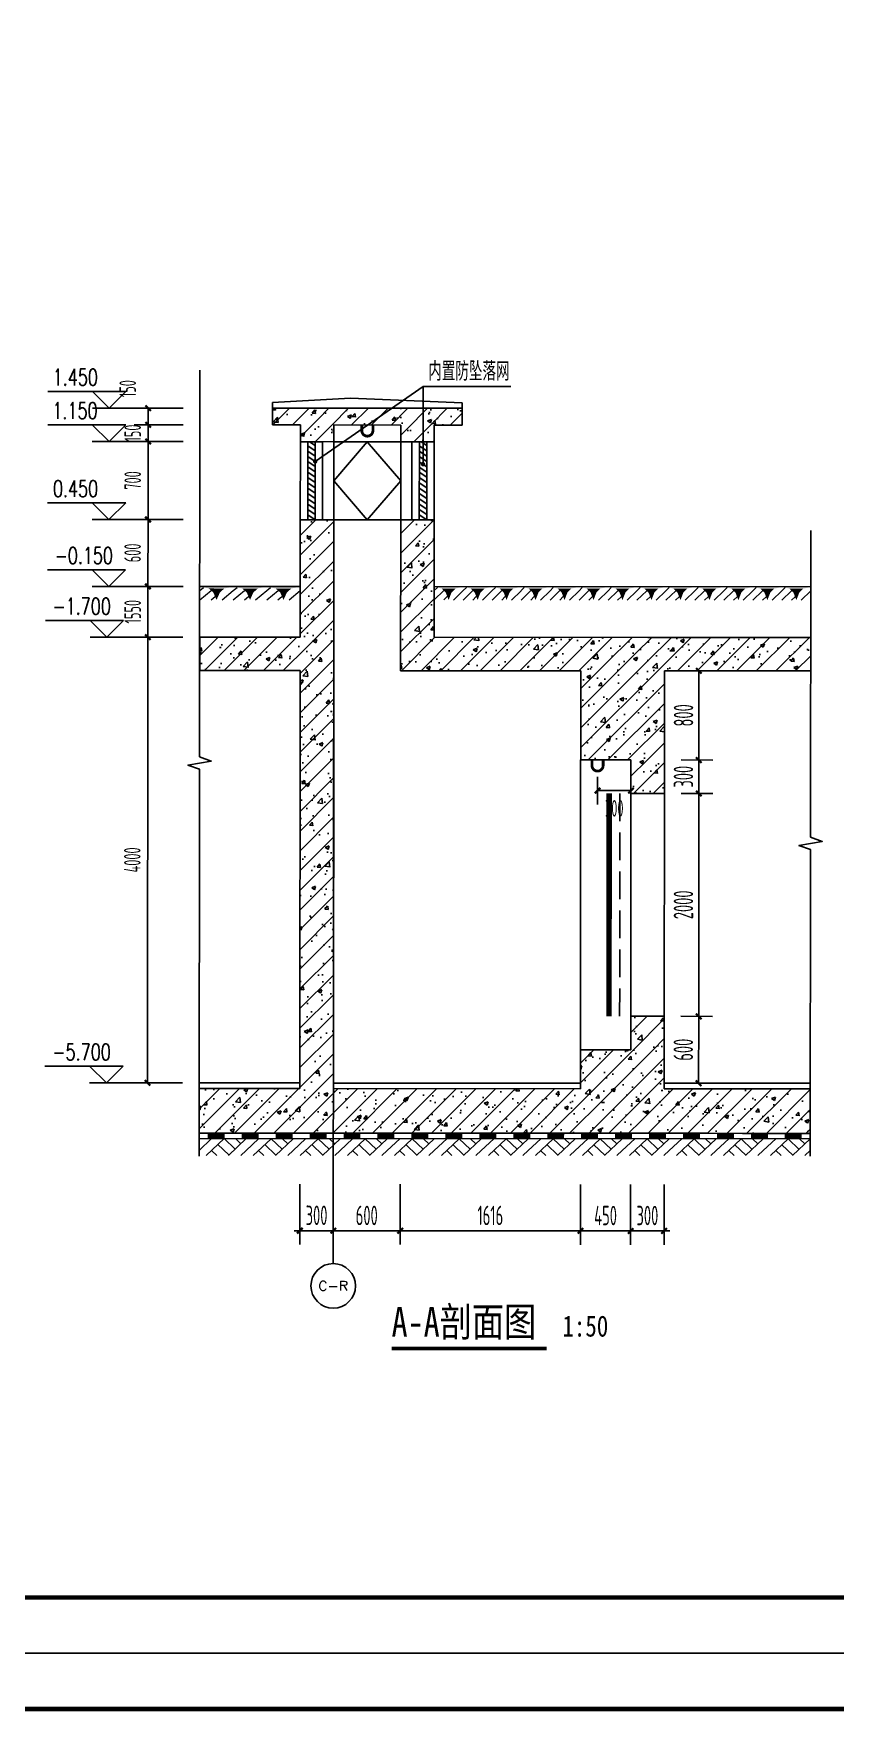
# Model space of a CAD drawing. Extents: x -473190 to 2138458, y -81875 to 2633646.
# Drawn here: x 1326330 to 1333518, y -23014 to -7941 of the extents above; entities that cross this region are included whole.
import ezdxf
from ezdxf.enums import TextEntityAlignment as Align

# ---------------------------------------------------------------- set-up
doc = ezdxf.new("R2010")
doc.units = 0
doc.header["$LTSCALE"] = 1000
doc.linetypes.add('__DASH', pattern=[0.35, 0.25, -0.1])
doc.linetypes.add('DOTE', pattern=[2.42, 2, -0.2, 0.02, -0.2])
for name, color, linetype in [('$0$填充', 8, 'Continuous'), ('A_PLAN_DETAIL_zx', 41, 'Continuous'), ('AXIS', 3, 'Continuous'), ('AXIS_TEXT', 7, 'Continuous'), ('DIM_LEAD', 3, 'Continuous'), ('DIM_SYMB', 3, 'Continuous'), ('DOTE', 1, 'DOTE'), ('ECA_TK', 7, 'Continuous'), ('PUB_DIM', 3, 'Continuous'), ('PUB_HATCH', 8, 'Continuous'), ('PUB_TEXT', 7, 'Continuous'), ('RF-M', 4, 'Continuous'), ('RF-QT', 30, 'Continuous'), ('SURFACE', 6, 'Continuous'), ('tk', 7, 'Continuous'), ('TWT_DIM', 3, 'Continuous'), ('WALL', 9, 'Continuous'), ('WINDOW', 4, 'Continuous'), ('可见线', 7, 'Continuous')]:
    doc.layers.add(name, color=color, linetype=linetype)
doc.layers.add('HATCH', color=251, linetype='Continuous', lineweight=0)
doc.styles.add('_TCH_AXIS', font='COMPLEX', dxfattribs={"bigfont": 'GBCBIG'})
doc.styles.add('_TCH_DIM', font='SIMPLEX', dxfattribs={"bigfont": 'GBCBIG'})
doc.styles.add('_TCH_DIM_T3', font='tssdeng.shx', dxfattribs={"width": 0.564706, "bigfont": '@@@tssdchn.shx'})
doc.styles.add('COMPLEX', font='COMPLEX.shx', dxfattribs={"width": 0.65})
doc.styles.add('TYDG_01', font='', dxfattribs={"width": 0.8})
doc.styles.get('TYDG_01').set_extended_font_data('SimSun')
doc.dimstyles.new('_TCH_ARCH&&50', dxfattribs={"dimtxt": 175, "dimasz": 50, "dimexe": 125, "dimexo": 150, "dimgap": 50, "dimtad": 1, "dimdec": 0, "dimzin": 0, "dimdsep": 46, "dimtxsty": '_TCH_DIM_T3', "dimblk": 'ARCHTICK', "dimcen": 0.09, "dimclrt": 7, "dimazin": 2, "dimtfac": 1, "dimtdec": 0, "dimtix": 1, "dimtmove": 2, "dimatfit": 3, "dimfxl": 0, "dimtolj": 1, "dimtzin": 0, "dimarcsym": 0})
doc.dimstyles.new('_TWT_ARCH&&50', dxfattribs={"dimtxt": 148.75, "dimasz": 50, "dimexe": 125, "dimexo": 150, "dimgap": 63.125, "dimtad": 1, "dimdec": 0, "dimzin": 0, "dimdsep": 46, "dimtxsty": '_TCH_DIM_T3', "dimblk": 'ARCHTICK', "dimcen": 0.09, "dimclrt": 7, "dimazin": 2, "dimtfac": 1, "dimtdec": 0, "dimtix": 1, "dimtmove": 2, "dimatfit": 3, "dimfxl": 0, "dimtolj": 1, "dimtzin": 0, "dimarcsym": 0})
pattern_1 = [(45, (-477544.96, -71625.69), (-88.388348, 88.388348), []), (50, (-477544.96, -71625.7), (358.63009, -31.376067), [37.5, -412.5]), (355, (-477544.96, -71625.7), (-69.37567, 376.09607), [30, -330]), (100.4514, (-477515.08, -71628.3), (289.25469, 344.71977), [31.870095, -350.571056]), (46.1842, (-477544.96, -71525.7), (533.62052, -82.75951), [56.25, -618.75]), (96.6356, (-477500.5, -71532.6), (467.33135, 487.05894), [47.80514, -525.8565]), (351.1842, (-477544.96, -71525.7), (467.33097, 487.0593), [45, -495]), (21, (-477494.96, -71550.7), (298.453526, -201.309445), [37.5, -412.5]), (326, (-477494.96, -71550.7), (121.657666, 362.57502), [30, -330]), (71.4514, (-477470.1, -71567.47), (420.111314, 161.26525), [31.870095, -350.571056]), (37.5, (-477544.96, -71625.69), (6.079928, 166.446927), [0, -326, 0, -335, 0, -331.25]), (7.5, (-477544.96, -71625.69), (131.534769, 197.205856), [0, -191, 0, -318.5, 0, -126.25]), (327.5, (-477656.46, -71625.69), (266.911218, -11.277436), [0, -125, 0, -390, 0, -517.5]), (317.5, (-477706.46, -71625.7), (291.593085, 50.05249), [0, -162.5, 0, -259, 0, -367.5])]

# ---------------------------------------------------------------- blocks, each defined once
blk = doc.blocks.new('10B_A1E图框')
at = {"layer": 'ECA_TK'}
blk.add_lwpolyline([(0, 0), (841, 0), (841, 594), (0, 594)], close=True, dxfattribs=at)
at = {"layer": 'ECA_TK', "const_width": 0.8}
blk.add_lwpolyline([(831, 10), (831, 584), (18, 584), (18, 10)], close=True, dxfattribs=at)
blk = doc.blocks.new('_ArchTick')
at = {"color": 0, "linetype": 'ByBlock', "const_width": 0.4}
blk.add_lwpolyline([(-0.5, -0.5), (0.5, 0.5)], dxfattribs=at)
blk = doc.blocks.new('*D1785')
at = {"layer": 'Defpoints', "color": 0, "transparency": 16777216}
for p in [(1328717, -18116), (1329017, -18116), (1329017, -18683)]:
    blk.add_point(p, dxfattribs=at)
at = {"layer": 'PUB_DIM', "color": 0, "lineweight": -2, "transparency": 16777216}
for p, q in [((1328717, -18266), (1328717, -18808)), ((1329017, -18266), (1329017, -18808)), ((1328717, -18683), (1328667, -18683)), ((1328717, -18683), (1329017, -18683)), ((1329017, -18683), (1329067, -18683))]:
    blk.add_line(p, q, dxfattribs=at)
at = {"layer": 'PUB_DIM', "color": 0, "lineweight": -2, "transparency": 16777216, "xscale": 50, "yscale": 50, "zscale": 50}
for p, rotation in [((1328717, -18683), 359.9565886910953), ((1329017, -18683), 179.9565886910953)]:
    blk.add_blockref('_ArchTick', p, dxfattribs=dict(at, rotation=rotation))
at = {"layer": 'PUB_DIM', "color": 7, "transparency": 16777216, "insert": (1328867, -18545), "char_height": 175, "attachment_point": 5, "rotation": 359.9566, "style": '_TCH_DIM_T3'}
blk.add_mtext('\\A1;300', dxfattribs=at)
blk = doc.blocks.new('*D1786')
at = {"layer": 'Defpoints', "color": 0, "transparency": 16777216}
for p in [(1329017, -18116), (1329617, -18116), (1329617, -18683)]:
    blk.add_point(p, dxfattribs=at)
at = {"layer": 'PUB_DIM', "color": 0, "lineweight": -2, "transparency": 16777216}
for p, q in [((1329017, -18266), (1329017, -18808)), ((1329617, -18266), (1329617, -18808)), ((1329017, -18683), (1329617, -18683))]:
    blk.add_line(p, q, dxfattribs=at)
at = {"layer": 'PUB_DIM', "color": 0, "lineweight": -2, "transparency": 16777216, "xscale": 50, "yscale": 50, "zscale": 50}
for p, rotation in [((1329017, -18683), 179.9565886910951), ((1329617, -18683), 359.9565886910951)]:
    blk.add_blockref('_ArchTick', p, dxfattribs=dict(at, rotation=rotation))
at = {"layer": 'PUB_DIM', "color": 7, "transparency": 16777216, "insert": (1329317, -18546), "char_height": 175, "attachment_point": 5, "rotation": 359.9566, "style": '_TCH_DIM_T3'}
blk.add_mtext('\\A1;600', dxfattribs=at)
blk = doc.blocks.new('*D1787')
at = {"layer": 'Defpoints', "color": 0, "transparency": 16777216}
for p in [(1329617, -18116), (1331233, -18117), (1331233, -18684)]:
    blk.add_point(p, dxfattribs=at)
at = {"layer": 'PUB_DIM', "color": 0, "lineweight": -2, "transparency": 16777216}
for p, q in [((1329617, -18266), (1329617, -18808)), ((1331233, -18267), (1331233, -18809)), ((1329617, -18683), (1331233, -18684))]:
    blk.add_line(p, q, dxfattribs=at)
at = {"layer": 'PUB_DIM', "color": 0, "lineweight": -2, "transparency": 16777216, "xscale": 50, "yscale": 50, "zscale": 50}
for p, rotation in [((1329617, -18683), 179.9565886910954), ((1331233, -18684), 359.9565886910954)]:
    blk.add_blockref('_ArchTick', p, dxfattribs=dict(at, rotation=rotation))
at = {"layer": 'PUB_DIM', "color": 7, "transparency": 16777216, "insert": (1330425, -18546), "char_height": 175, "attachment_point": 5, "rotation": 359.9566, "style": '_TCH_DIM_T3'}
blk.add_mtext('\\A1;1616', dxfattribs=at)
blk = doc.blocks.new('*D1788')
at = {"layer": 'Defpoints', "color": 0, "transparency": 16777216}
for p in [(1331233, -18117), (1331683, -18118), (1331683, -18685)]:
    blk.add_point(p, dxfattribs=at)
at = {"layer": 'PUB_DIM', "color": 0, "lineweight": -2, "transparency": 16777216}
for p, q in [((1331233, -18267), (1331233, -18809)), ((1331683, -18268), (1331683, -18810)), ((1331233, -18684), (1331683, -18685))]:
    blk.add_line(p, q, dxfattribs=at)
at = {"layer": 'PUB_DIM', "color": 0, "lineweight": -2, "transparency": 16777216, "xscale": 50, "yscale": 50, "zscale": 50}
for p, rotation in [((1331233, -18684), 179.9565886910951), ((1331683, -18685), 359.9565886910951)]:
    blk.add_blockref('_ArchTick', p, dxfattribs=dict(at, rotation=rotation))
at = {"layer": 'PUB_DIM', "color": 7, "transparency": 16777216, "insert": (1331458, -18547), "char_height": 175, "attachment_point": 5, "rotation": 359.9566, "style": '_TCH_DIM_T3'}
blk.add_mtext('\\A1;450', dxfattribs=at)
blk = doc.blocks.new('*D1789')
at = {"layer": 'Defpoints', "color": 0, "transparency": 16777216}
for p in [(1331683, -18118), (1331983, -18118), (1331983, -18685)]:
    blk.add_point(p, dxfattribs=at)
at = {"layer": 'PUB_DIM', "color": 0, "lineweight": -2, "transparency": 16777216}
for p, q in [((1331683, -18268), (1331683, -18810)), ((1331983, -18268), (1331983, -18810)), ((1331683, -18685), (1331633, -18685)), ((1331683, -18685), (1331983, -18685)), ((1331983, -18685), (1332033, -18685))]:
    blk.add_line(p, q, dxfattribs=at)
at = {"layer": 'PUB_DIM', "color": 0, "lineweight": -2, "transparency": 16777216, "xscale": 50, "yscale": 50, "zscale": 50}
for p, rotation in [((1331683, -18685), 359.9565886910955), ((1331983, -18685), 179.9565886910955)]:
    blk.add_blockref('_ArchTick', p, dxfattribs=dict(at, rotation=rotation))
at = {"layer": 'PUB_DIM', "color": 7, "transparency": 16777216, "insert": (1331833, -18547), "char_height": 175, "attachment_point": 5, "rotation": 359.9566, "style": '_TCH_DIM_T3'}
blk.add_mtext('\\A1;300', dxfattribs=at)
blk = doc.blocks.new('*D2217')
at = {"layer": 'Defpoints', "color": 0, "transparency": 16777216}
for p in [(1331984, -16759), (1332293, -16760), (1331984, -17359)]:
    blk.add_point(p, dxfattribs=at)
at = {"layer": 'PUB_DIM', "color": 0, "lineweight": -2, "transparency": 16777216}
for p, q in [((1332134, -16759), (1332418, -16760)), ((1332292, -17360), (1332293, -16760)), ((1332134, -17360), (1332417, -17360))]:
    blk.add_line(p, q, dxfattribs=at)
at = {"layer": 'PUB_DIM', "color": 0, "lineweight": -2, "transparency": 16777216, "xscale": 50, "yscale": 50, "zscale": 50}
for p, rotation in [((1332293, -16760), 89.97070201310889), ((1332292, -17360), 269.9707020131089)]:
    blk.add_blockref('_ArchTick', p, dxfattribs=dict(at, rotation=rotation))
at = {"layer": 'PUB_DIM', "color": 7, "transparency": 16777216, "insert": (1332155, -17059), "char_height": 175, "attachment_point": 5, "rotation": 89.9707, "style": '_TCH_DIM_T3'}
blk.add_mtext('\\A1;600', dxfattribs=at)
blk = doc.blocks.new('*D2218')
at = {"layer": 'Defpoints', "color": 0, "transparency": 16777216}
for p in [(1331985, -14759), (1332294, -14760), (1331984, -16759)]:
    blk.add_point(p, dxfattribs=at)
at = {"layer": 'PUB_DIM', "color": 0, "lineweight": -2, "transparency": 16777216}
for p, q in [((1332135, -14759), (1332419, -14760)), ((1332293, -16760), (1332294, -14760)), ((1332134, -16759), (1332418, -16760))]:
    blk.add_line(p, q, dxfattribs=at)
at = {"layer": 'PUB_DIM', "color": 0, "lineweight": -2, "transparency": 16777216, "xscale": 50, "yscale": 50, "zscale": 50}
for p, rotation in [((1332294, -14760), 89.97070201309853), ((1332293, -16760), 269.9707020130985)]:
    blk.add_blockref('_ArchTick', p, dxfattribs=dict(at, rotation=rotation))
at = {"layer": 'PUB_DIM', "color": 7, "transparency": 16777216, "insert": (1332156, -15759), "char_height": 175, "attachment_point": 5, "rotation": 89.9707, "style": '_TCH_DIM_T3'}
blk.add_mtext('\\A1;2000', dxfattribs=at)
blk = doc.blocks.new('*D2219')
at = {"layer": 'Defpoints', "color": 0, "transparency": 16777216}
for p in [(1331986, -14459), (1332294, -14460), (1331985, -14759)]:
    blk.add_point(p, dxfattribs=at)
at = {"layer": 'PUB_DIM', "color": 0, "lineweight": -2, "transparency": 16777216}
for p, q in [((1332136, -14459), (1332419, -14460)), ((1332294, -14460), (1332294, -14410)), ((1332294, -14760), (1332294, -14460)), ((1332135, -14759), (1332419, -14760)), ((1332294, -14760), (1332294, -14810))]:
    blk.add_line(p, q, dxfattribs=at)
at = {"layer": 'PUB_DIM', "color": 0, "lineweight": -2, "transparency": 16777216, "xscale": 50, "yscale": 50, "zscale": 50}
for p, rotation in [((1332294, -14460), 269.9707020130809), ((1332294, -14760), 89.970702013081)]:
    blk.add_blockref('_ArchTick', p, dxfattribs=dict(at, rotation=rotation))
at = {"layer": 'PUB_DIM', "color": 7, "transparency": 16777216, "insert": (1332156, -14609), "char_height": 175, "attachment_point": 5, "rotation": 89.9707, "style": '_TCH_DIM_T3'}
blk.add_mtext('\\A1;300', dxfattribs=at)
blk = doc.blocks.new('*D2220')
at = {"layer": 'Defpoints', "color": 0, "transparency": 16777216}
for p in [(1331986, -13659), (1332294, -13659), (1331986, -14459)]:
    blk.add_point(p, dxfattribs=at)
at = {"layer": 'PUB_DIM', "color": 0, "lineweight": -2, "transparency": 16777216}
for p, q in [((1332136, -13659), (1332419, -13659)), ((1332294, -14460), (1332294, -13659)), ((1332136, -14459), (1332419, -14460))]:
    blk.add_line(p, q, dxfattribs=at)
at = {"layer": 'PUB_DIM', "color": 0, "lineweight": -2, "transparency": 16777216, "xscale": 50, "yscale": 50, "zscale": 50}
for p, rotation in [((1332294, -13659), 89.97070201309364), ((1332294, -14460), 269.9707020130936)]:
    blk.add_blockref('_ArchTick', p, dxfattribs=dict(at, rotation=rotation))
at = {"layer": 'PUB_DIM', "color": 7, "transparency": 16777216, "insert": (1332157, -14059), "char_height": 175, "attachment_point": 5, "rotation": 89.9707, "style": '_TCH_DIM_T3'}
blk.add_mtext('\\A1;800', dxfattribs=at)
blk = doc.blocks.new('*D2221')
at = {"layer": 'Defpoints', "color": 0, "transparency": 16777216}
for p in [(1327355, -13357), (1327819, -13357), (1327815, -17357)]:
    blk.add_point(p, dxfattribs=at)
at = {"layer": 'TWT_DIM', "color": 0, "lineweight": -2, "transparency": 16777216}
for p, q in [((1327669, -13357), (1327230, -13356)), ((1327351, -17356), (1327355, -13357)), ((1327665, -17357), (1327226, -17356))]:
    blk.add_line(p, q, dxfattribs=at)
at = {"layer": 'TWT_DIM', "color": 0, "lineweight": -2, "transparency": 16777216, "xscale": 50, "yscale": 50, "zscale": 50}
for p, rotation in [((1327355, -13357), 89.9407611084693), ((1327351, -17356), 269.9407611084693)]:
    blk.add_blockref('_ArchTick', p, dxfattribs=dict(at, rotation=rotation))
at = {"layer": 'TWT_DIM', "color": 7, "transparency": 16777216, "insert": (1327215, -15356), "char_height": 148.8, "attachment_point": 5, "rotation": 89.9408, "style": '_TCH_DIM_T3'}
blk.add_mtext('\\A1;4000', dxfattribs=at)
blk = doc.blocks.new('*D2222')
at = {"layer": 'Defpoints', "color": 0, "transparency": 16777216}
for p in [(1327355, -12902), (1327820, -12902), (1327819, -13357)]:
    blk.add_point(p, dxfattribs=at)
at = {"layer": 'TWT_DIM', "color": 0, "lineweight": -2, "transparency": 16777216}
for p, q in [((1327670, -12902), (1327230, -12902)), ((1327355, -13357), (1327355, -12902)), ((1327669, -13357), (1327230, -13356))]:
    blk.add_line(p, q, dxfattribs=at)
at = {"layer": 'TWT_DIM', "color": 0, "lineweight": -2, "transparency": 16777216, "xscale": 50, "yscale": 50, "zscale": 50}
for p, rotation in [((1327355, -12902), 89.94076110845765), ((1327355, -13357), 269.9407611084577)]:
    blk.add_blockref('_ArchTick', p, dxfattribs=dict(at, rotation=rotation))
at = {"layer": 'TWT_DIM', "color": 7, "transparency": 16777216, "insert": (1327218, -13129), "char_height": 148.8, "attachment_point": 5, "rotation": 89.9408, "style": '_TCH_DIM_T3'}
blk.add_mtext('\\A1;1550', dxfattribs=at)
blk = doc.blocks.new('*D2223')
at = {"layer": 'Defpoints', "color": 0, "transparency": 16777216}
for p in [(1327356, -12301), (1327820, -12302), (1327820, -12902)]:
    blk.add_point(p, dxfattribs=at)
at = {"layer": 'TWT_DIM', "color": 0, "lineweight": -2, "transparency": 16777216}
for p, q in [((1327670, -12302), (1327231, -12301)), ((1327355, -12902), (1327356, -12301)), ((1327670, -12902), (1327230, -12902))]:
    blk.add_line(p, q, dxfattribs=at)
at = {"layer": 'TWT_DIM', "color": 0, "lineweight": -2, "transparency": 16777216, "xscale": 50, "yscale": 50, "zscale": 50}
for p, rotation in [((1327356, -12301), 89.94076110848074), ((1327355, -12902), 269.9407611084808)]:
    blk.add_blockref('_ArchTick', p, dxfattribs=dict(at, rotation=rotation))
at = {"layer": 'TWT_DIM', "color": 7, "transparency": 16777216, "insert": (1327218, -12601), "char_height": 148.8, "attachment_point": 5, "rotation": 89.9408, "style": '_TCH_DIM_T3'}
blk.add_mtext('\\A1;600', dxfattribs=at)
blk = doc.blocks.new('*D2224')
at = {"layer": 'Defpoints', "color": 0, "transparency": 16777216}
for p in [(1327357, -11601), (1327821, -11602), (1327820, -12302)]:
    blk.add_point(p, dxfattribs=at)
at = {"layer": 'TWT_DIM', "color": 0, "lineweight": -2, "transparency": 16777216}
for p, q in [((1327671, -11602), (1327232, -11601)), ((1327356, -12301), (1327357, -11601)), ((1327670, -12302), (1327231, -12301))]:
    blk.add_line(p, q, dxfattribs=at)
at = {"layer": 'TWT_DIM', "color": 0, "lineweight": -2, "transparency": 16777216, "xscale": 50, "yscale": 50, "zscale": 50}
for p, rotation in [((1327357, -11601), 89.94076110847335), ((1327356, -12301), 269.9407611084733)]:
    blk.add_blockref('_ArchTick', p, dxfattribs=dict(at, rotation=rotation))
at = {"layer": 'TWT_DIM', "color": 7, "transparency": 16777216, "insert": (1327219, -11951), "char_height": 148.8, "attachment_point": 5, "rotation": 89.9408, "style": '_TCH_DIM_T3'}
blk.add_mtext('\\A1;700', dxfattribs=at)
blk = doc.blocks.new('*D2225')
at = {"layer": 'Defpoints', "color": 0, "transparency": 16777216}
for p in [(1327357, -11452), (1327821, -11452), (1327821, -11602)]:
    blk.add_point(p, dxfattribs=at)
at = {"layer": 'TWT_DIM', "color": 0, "lineweight": -2, "transparency": 16777216}
for p, q in [((1327671, -11452), (1327232, -11451)), ((1327357, -11452), (1327357, -11402)), ((1327357, -11601), (1327357, -11452)), ((1327671, -11602), (1327232, -11601)), ((1327357, -11601), (1327357, -11651))]:
    blk.add_line(p, q, dxfattribs=at)
at = {"layer": 'TWT_DIM', "color": 0, "lineweight": -2, "transparency": 16777216, "xscale": 50, "yscale": 50, "zscale": 50}
for p, rotation in [((1327357, -11452), 269.9407611084459), ((1327357, -11601), 89.94076110844597)]:
    blk.add_blockref('_ArchTick', p, dxfattribs=dict(at, rotation=rotation))
at = {"layer": 'TWT_DIM', "color": 7, "transparency": 16777216, "insert": (1327219, -11526), "char_height": 148.8, "attachment_point": 5, "rotation": 89.9408, "style": '_TCH_DIM_T3'}
blk.add_mtext('\\A1;150', dxfattribs=at)
blk = doc.blocks.new('*D2226')
at = {"layer": 'Defpoints', "color": 0, "transparency": 16777216}
for p in [(1327357, -11302), (1327822, -11302), (1327821, -11452)]:
    blk.add_point(p, dxfattribs=at)
at = {"layer": 'TWT_DIM', "color": 0, "lineweight": -2, "transparency": 16777216}
for p, q in [((1327672, -11302), (1327232, -11301)), ((1327357, -11452), (1327357, -11302)), ((1327671, -11452), (1327232, -11451))]:
    blk.add_line(p, q, dxfattribs=at)
at = {"layer": 'TWT_DIM', "color": 0, "lineweight": -2, "transparency": 16777216, "xscale": 50, "yscale": 50, "zscale": 50}
for p, rotation in [((1327357, -11302), 89.94076110844799), ((1327357, -11452), 269.940761108448)]:
    blk.add_blockref('_ArchTick', p, dxfattribs=dict(at, rotation=rotation))
at = {"layer": 'TWT_DIM', "color": 7, "transparency": 16777216, "insert": (1327174, -11127), "char_height": 148.8, "attachment_point": 5, "rotation": 89.9408, "style": '_TCH_DIM_T3'}
blk.add_mtext('\\A1;150', dxfattribs=at)
blk = doc.blocks.new('*D2227')
at = {"layer": 'Defpoints', "color": 0, "transparency": 16777216}
for p in [(1331386, -14459), (1331686, -14459), (1331686, -14734)]:
    blk.add_point(p, dxfattribs=at)
at = {"layer": 'TWT_DIM', "color": 0, "lineweight": -2, "transparency": 16777216}
for p, q in [((1331386, -14609), (1331386, -14859)), ((1331686, -14609), (1331686, -14859)), ((1331386, -14734), (1331686, -14734))]:
    blk.add_line(p, q, dxfattribs=at)
at = {"layer": 'TWT_DIM', "color": 0, "lineweight": -2, "transparency": 16777216, "xscale": 50, "yscale": 50, "zscale": 50}
for p, rotation in [((1331386, -14734), 179.9657743224233), ((1331686, -14734), 359.9657743224233)]:
    blk.add_blockref('_ArchTick', p, dxfattribs=dict(at, rotation=rotation))
at = {"layer": 'TWT_DIM', "color": 7, "transparency": 16777216, "insert": (1331536, -14893), "char_height": 148.8, "attachment_point": 5, "rotation": 359.9658, "style": '_TCH_DIM_T3'}
blk.add_mtext('\\A1;300', dxfattribs=at)
blk = doc.blocks.new('$LinePat$自然土壤')
at = {"color": 0}
for p, q in [((0, -90), (71, -19)), ((0, -300), (211, -89)), ((210, -300), (286, -224)), ((420, -300), (630, -90))]:
    blk.add_line(p, q, dxfattribs=at)
for points in [[(0, 0), (630, 0), (168, -45), (462, -45)], [(168, -45), (462, -45), (252, -132), (378, -132)], [(252, -132), (378, -132), (315, -300)]]:
    blk.add_solid(points, dxfattribs=at)
blk = doc.blocks.new('$WINLIB2D$00000039')
at = {"color": 0}
for points in [[(-0.5, 0.5), (-0.5, -0.5)], [(0.5, 0.5), (-0.5, 0.5)], [(0.5, -0.5), (0.5, 0.5)], [(-0.5, 0.167), (0.5, 0.167)], [(-0.452, -0.167), (-0.5, 0.084)], [(-0.384, -0.167), (-0.448, 0.167)], [(-0.316, -0.167), (-0.38, 0.167)], [(-0.248, -0.167), (-0.312, 0.167)], [(-0.18, -0.167), (-0.244, 0.167)], [(-0.112, -0.167), (-0.176, 0.167)], [(-0.044, -0.167), (-0.108, 0.167)], [(0.024, -0.167), (-0.04, 0.167)], [(0.092, -0.167), (0.028, 0.167)], [(0.16, -0.167), (0.096, 0.167)], [(0.228, -0.167), (0.164, 0.167)], [(0.296, -0.167), (0.232, 0.167)], [(0.364, -0.167), (0.3, 0.167)], [(0.432, -0.167), (0.368, 0.167)], [(0.5, -0.167), (0.436, 0.167)], [(-0.5, -0.167), (0.5, -0.167)], [(0.5, -0.5), (-0.5, -0.5)]]:
    blk.add_lwpolyline(points, dxfattribs=at)
blk = doc.blocks.new('$LinePat$防水层2')
at = {"color": 0}
blk.add_line((0, 0), (600, 0), dxfattribs=at)
blk.add_solid([(150, 0), (450, 0), (150, -100), (450, -100)], dxfattribs=at)
blk = doc.blocks.new('$LinePat$素土夯实')
at = {"color": 0}
for p, q in [((0, -210), (210, 0)), ((120, -300), (420, 0)), ((420, 0), (608, -188)), ((495, -300), (795, 0)), ((615, 0), (705, -90)), ((210, -210), (300, -300)), ((315, -105), (502, -293)), ((705, -300), (795, -210))]:
    blk.add_line(p, q, dxfattribs=at)
blk = doc.blocks.new('_AXISO')
blk.add_circle((0, 0), 0.5)
at = {"layer": 'AXIS_TEXT', "style": 'COMPLEX', "width": 1.041667}
blk.add_attdef('A', text='', height=0.56, dxfattribs=at).set_placement((-0.25, -0.28), (0.25, -0.28), align=Align.FIT)

msp = doc.modelspace()

# ---------------------------------------------------------------- hatches: boundary and pattern name
at = {"layer": 'PUB_HATCH'}
h = msp.add_hatch(dxfattribs=at)
h.set_pattern_fill('钢筋混凝土', color=256, scale=50, style=0)
h.set_pattern_definition(pattern_1)
h.paths.add_polyline_path([(1328471.8, -11452.7), (1328721.8, -11452.8), (1328880.2, -11402.9), (1328896.9, -11302.9), (1328471.9, -11302.7)])
h = msp.add_hatch(dxfattribs=at)
h.set_pattern_fill('钢筋混凝土', color=256, scale=50, style=0)
h.set_pattern_definition(pattern_1)
h.paths.add_polyline_path([(1328880.2, -11402.9), (1329021.8, -11453), (1329621.8, -11453.3), (1329780.2, -11403.4), (1329796.9, -11303.4), (1328896.9, -11302.9)])
h = msp.add_hatch(dxfattribs=at)
h.set_pattern_fill('钢筋混凝土', color=256, scale=50, style=0)
h.set_pattern_definition(pattern_1)
h.paths.add_polyline_path([(1329780.2, -11403.4), (1329921.8, -11453.5), (1330171.8, -11453.6), (1330171.9, -11303.6), (1329796.9, -11303.4)])
h = msp.add_hatch(dxfattribs=at)
h.set_pattern_fill('钢筋混凝土', color=256, scale=50, style=0)
h.set_pattern_definition(pattern_1)
h.paths.add_polyline_path([(1329021.7, -11603), (1329021.8, -11453), (1328880.2, -11402.9), (1328721.8, -11452.8), (1328721.7, -11602.8)])
h = msp.add_hatch(dxfattribs=at)
h.set_pattern_fill('钢筋混凝土', color=256, scale=50, style=0)
h.set_pattern_definition(pattern_1)
h.paths.add_polyline_path([(1329921.8, -11603.5), (1329921.8, -11453.5), (1329780.2, -11403.4), (1329621.8, -11453.3), (1329621.8, -11603.3)])
h = msp.add_hatch(dxfattribs=at)
h.set_pattern_fill('钢筋混凝土', color=256, scale=50, style=0)
h.set_pattern_definition(pattern_1)
h.paths.add_polyline_path([(1328721.4, -12302.8), (1328720.8, -13357.5), (1328870.6, -13570.1), (1329020.6, -13632.7), (1329021.4, -12303)])
h = msp.add_hatch(dxfattribs=at)
h.set_pattern_fill('钢筋混凝土', color=256, scale=50, style=0)
h.set_pattern_definition(pattern_1)
h.paths.add_polyline_path([(1329621.3, -12303.3), (1329620.6, -13658), (1329920.8, -13358.2), (1329921.3, -12303.5)])
h = msp.add_hatch(dxfattribs=at)
h.set_pattern_fill('钢筋混凝土', color=256, scale=50, style=0)
h.set_pattern_definition(pattern_1)
h.paths.add_polyline_path([(1328870.6, -13570.1), (1328720.8, -13357.5), (1327820.5, -13357), (1327820.3, -13657), (1328720.6, -13657.5)])
h = msp.add_hatch(dxfattribs=at)
h.set_pattern_fill('钢筋混凝土', color=256, scale=50, style=0)
h.set_pattern_definition(pattern_1)
h.paths.add_polyline_path([(1329920.8, -13358.2), (1329620.6, -13658), (1331236, -13658.6), (1331723.6, -13508.8), (1331836.1, -13358.9)])
h = msp.add_hatch(dxfattribs=at)
h.set_pattern_fill('钢筋混凝土', color=256, scale=50, style=0)
h.set_pattern_definition(pattern_1)
h.paths.add_polyline_path([(1331723.6, -13508.8), (1331986, -13658.9), (1333297.7, -13659.7), (1333297.9, -13359.7), (1331836.2, -13358.9)])
h = msp.add_hatch(dxfattribs=at)
h.set_pattern_fill('钢筋混凝土', color=256, scale=50, style=0)
h.set_pattern_definition(pattern_1)
h.paths.add_polyline_path([(1331723.6, -13508.8), (1331236, -13658.6), (1331235.7, -14459.1), (1331985.7, -14459.4), (1331986, -13658.9)])
h = msp.add_hatch(dxfattribs=at)
h.set_pattern_fill('钢筋混凝土', color=256, scale=50, style=0)
h.set_pattern_definition(pattern_1)
h.paths.add_polyline_path([(1328870.6, -13570.1), (1328720.6, -13657.5), (1328717.7, -17407.1), (1328867.6, -17607.2), (1329017.7, -17407.3), (1329020.6, -13632.7)])
h = msp.add_hatch(dxfattribs=at)
h.set_pattern_fill('钢筋混凝土', color=256, scale=50, style=0)
h.set_pattern_definition(pattern_1)
h.paths.add_polyline_path([(1331985.7, -14459.4), (1331685.7, -14459.2), (1331685.5, -14759.2), (1331985.5, -14759.4)])
h = msp.add_hatch(dxfattribs=at)
h.set_pattern_fill('钢筋混凝土', color=256, scale=50, style=0)
h.set_pattern_definition(pattern_1)
h.paths.add_polyline_path([(1331684.5, -16759), (1331684.1, -17059), (1331634.1, -17059.1), (1331984.1, -17059.3), (1331984.5, -16759.3)])
h = msp.add_hatch(dxfattribs=at)
h.set_pattern_fill('钢筋混凝土', color=256, scale=50, style=0)
h.set_pattern_definition(pattern_1)
h.paths.add_polyline_path([(1331984.1, -17059.2), (1331234.1, -17059), (1331234, -17408.5), (1331721.4, -17608.8), (1331984, -17408.9)])
h = msp.add_hatch(dxfattribs=at)
h.set_pattern_fill('钢筋混凝土', color=256, scale=50, style=0)
h.set_pattern_definition(pattern_1)
h.paths.add_polyline_path([(1327815.3, -17806.5), (1328867.5, -17807.2), (1328867.6, -17607.2), (1328717.7, -17407.1), (1327815.6, -17406.5)])
h = msp.add_hatch(dxfattribs=at)
h.set_pattern_fill('钢筋混凝土', color=256, scale=50, style=0)
h.set_pattern_definition(pattern_1)
h.paths.add_polyline_path([(1328867.6, -17607.2), (1328867.5, -17807.2), (1331833.8, -17808.8), (1331721.4, -17608.8), (1331234, -17408.5), (1329017.7, -17407.3)])
h = msp.add_hatch(dxfattribs=at)
h.set_pattern_fill('钢筋混凝土', color=256, scale=50, style=0)
h.set_pattern_definition(pattern_1)
h.paths.add_polyline_path([(1333293.6, -17409.6), (1331984, -17408.9), (1331721.4, -17608.8), (1331833.9, -17808.8), (1333293.4, -17809.6)])

# ---------------------------------------------------------------- linework, layer by layer
at = {"layer": 'A_PLAN_DETAIL_zx', "const_width": 25}
for points in [[(1329272.4, -11453.3), (1329272.4, -11503.1, 1), (1329372.4, -11503.2), (1329372.4, -11453.3)], [(1331336.3, -14459), (1331336.2, -14508.8, 1), (1331436.2, -14508.9), (1331436.3, -14459)]]:
    msp.add_lwpolyline(points, format="xyb", dxfattribs=at)
at = {"layer": 'AXIS'}
msp.add_line((1329016.7, -18682.8), (1329016.5, -18978), dxfattribs=at)
at = {"layer": 'DIM_LEAD'}
for p, q in [((1328855, -11779.4), (1329822, -11107.9)), ((1329821.6, -11805.1), (1329822, -11107.9)), ((1329821.6, -11805.1), (1329822, -11107.9)), ((1329822, -11107.9), (1330609.4, -11107.9))]:
    msp.add_line(p, q, dxfattribs=at)
at = {"layer": 'DIM_LEAD', "const_width": 20}
for points in [[(1328846.8, -11785.1, 1), (1328863.2, -11773.7, 1)], [(1329821.6, -11815.1, 1), (1329821.7, -11795.1, 1)], [(1329821.6, -11815.1, 1), (1329821.7, -11795.1, 1)]]:
    msp.add_lwpolyline(points, format="xyb", close=True, dxfattribs=at)
at = {"layer": 'DIM_SYMB'}
for points in [[(1327821.9, -10959.8), (1327818.5, -14430.1), (1327923.5, -14468.4), (1327713.5, -14505.2), (1327818.4, -14542.6), (1327815.1, -18012.8)], [(1333299.1, -12398.9), (1333296.2, -15150.9), (1333401.1, -15189.3), (1333191.1, -15226.1), (1333296, -15263.4), (1333293.1, -18015.5)]]:
    msp.add_lwpolyline(points, dxfattribs=at)
at = {"layer": 'DIM_SYMB', "const_width": 35}
msp.add_lwpolyline([(1329539.3, -19740.1), (1330931.3, -19740.1)], dxfattribs=at)
at = {"layer": 'DOTE'}
msp.add_line((1329016.7, -18682.8), (1329021.4, -12632.6), dxfattribs=at)
at = {"layer": 'PUB_DIM'}
for p, q in [((1327157.1, -11151.6), (1326457.1, -11151.6)), ((1327007.1, -11301.6), (1326857.1, -11151.6)), ((1327007.1, -11301.6), (1327157.1, -11151.6)), ((1327357.1, -11301.6), (1326857.1, -11301.6)), ((1327156.8, -11451.4), (1326456.8, -11451.4)), ((1327006.8, -11601.4), (1326856.8, -11451.4)), ((1327006.8, -11601.4), (1327156.8, -11451.4)), ((1327356.8, -11601.4), (1326856.8, -11601.4)), ((1327156.1, -12151.4), (1326456.1, -12151.4)), ((1327006.1, -12301.4), (1326856.1, -12151.4)), ((1327006.1, -12301.4), (1327156.1, -12151.4)), ((1327356.1, -12301.4), (1326856.1, -12301.4)), ((1327155.5, -12751.8), (1326455.5, -12751.8)), ((1327005.5, -12901.8), (1326855.5, -12751.8)), ((1327005.5, -12901.8), (1327155.5, -12751.8)), ((1327355.5, -12901.8), (1326855.5, -12901.8)), ((1327136.5, -13206.5), (1326436.5, -13206.5)), ((1326986.5, -13356.5), (1326836.5, -13206.5)), ((1326986.5, -13356.5), (1327136.5, -13206.5)), ((1327336.5, -13356.5), (1326836.5, -13356.5)), ((1327132.4, -17206.5), (1326432.4, -17206.5)), ((1326982.4, -17356.5), (1326832.4, -17206.5)), ((1326982.4, -17356.5), (1327132.4, -17206.5)), ((1327332.4, -17356.5), (1326832.4, -17356.5))]:
    msp.add_line(p, q, dxfattribs=at)
at = {"layer": 'PUB_HATCH', "lineweight": -3, "ltscale": 0.5}
msp.add_lwpolyline([(1329021.7, -11603), (1329621.8, -11603.3), (1329621.3, -12303.3), (1329021.4, -12303)], close=True, dxfattribs=at)
msp.add_lwpolyline([(1329321.8, -11603.2), (1329021.5, -11953), (1329321.3, -12303.2), (1329621.6, -11953.3), (1329321.8, -11603.2)], dxfattribs=at)
at = {"layer": 'RF-M', "color": 8}
msp.add_lwpolyline([(1331233.7, -14459), (1331234.1, -17059)], dxfattribs=at)
at = {"layer": 'RF-M', "const_width": 50}
msp.add_lwpolyline([(1331488.7, -16759.1), (1331489.8, -14759.1)], dxfattribs=at)
at = {"layer": 'RF-M', "linetype": '__DASH'}
msp.add_lwpolyline([(1331584.4, -16759.1), (1331585.5, -14759.2)], dxfattribs=at)
at = {"layer": 'RF-M'}
for points in [[(1331684.4, -16759.2), (1331685.5, -14759.2)], [(1331985.5, -14759.4), (1331984.4, -16759.3)]]:
    msp.add_lwpolyline(points, dxfattribs=at)
at = {"layer": 'RF-QT'}
for p, q in [((1328471.9, -11302.7), (1328471.8, -11452.7)), ((1328471.9, -11302.7), (1328896.9, -11302.9)), ((1328896.9, -11302.9), (1329796.9, -11303.4)), ((1329796.9, -11303.4), (1330171.9, -11303.6)), ((1330171.9, -11303.6), (1330171.8, -11453.6)), ((1328471.8, -11452.7), (1328721.8, -11452.8)), ((1328721.7, -11602.8), (1328721.8, -11452.8)), ((1329021.7, -11603), (1329021.8, -11453)), ((1329021.8, -11453), (1329621.8, -11453.3)), ((1329621.8, -11603.3), (1329621.8, -11453.3)), ((1329921.8, -11603.5), (1329921.8, -11453.5)), ((1329921.8, -11453.5), (1330171.8, -11453.6)), ((1328721.7, -11602.8), (1329021.7, -11603)), ((1329621.8, -11603.3), (1329921.8, -11603.5)), ((1328721.4, -12302.8), (1328720.8, -13357.5)), ((1329021.4, -12303), (1328721.4, -12302.8)), ((1329021.4, -12303), (1329020.6, -13632.7)), ((1329621.3, -12303.3), (1329620.6, -13658)), ((1329921.3, -12303.5), (1329621.3, -12303.3)), ((1329921.3, -12303.5), (1329920.8, -13358.2)), ((1327820.3, -13657), (1327820.5, -13357)), ((1328720.8, -13357.5), (1327820.5, -13357)), ((1329920.8, -13358.2), (1331836.1, -13358.9)), ((1331836.2, -13358.9), (1333297.9, -13359.7)), ((1333297.9, -13359.7), (1333297.7, -13659.7)), ((1328720.6, -13657.5), (1327820.3, -13657)), ((1328720.6, -13657.5), (1328717.7, -17407.1)), ((1329020.6, -13632.7), (1329017.7, -17407.3)), ((1329620.6, -13658), (1331236, -13658.6)), ((1331236, -13658.6), (1331235.7, -14459.1)), ((1331986, -13658.9), (1331985.7, -14459.4)), ((1331986, -13658.9), (1333297.7, -13659.7)), ((1331235.7, -14459.1), (1331685.7, -14459.2)), ((1331685.7, -14459.2), (1331685.5, -14759.2)), ((1331985.7, -14459.4), (1331985.5, -14759.4)), ((1331985.5, -14759.4), (1331685.5, -14759.2)), ((1331684.5, -16759), (1331684.1, -17059)), ((1331984.5, -16759.3), (1331684.5, -16759)), ((1331984.5, -16759.3), (1331984.1, -17059.3)), ((1331234.1, -17059), (1331234, -17408.5)), ((1331684.1, -17059), (1331234.1, -17059)), ((1331984.1, -17059.2), (1331984, -17408.9)), ((1327815.6, -17406.5), (1327815.3, -17806.5)), ((1327815.6, -17406.5), (1328717.7, -17407.1)), ((1329017.7, -17407.3), (1331234, -17408.5)), ((1333293.6, -17409.6), (1331984, -17408.9)), ((1333293.4, -17809.6), (1333293.6, -17409.6)), ((1327815.3, -17806.5), (1328867.5, -17807.2)), ((1328867.5, -17807.2), (1331833.8, -17808.8)), ((1333293.4, -17809.6), (1331833.9, -17808.8))]:
    msp.add_line(p, q, dxfattribs=at)
at = {"layer": 'SURFACE'}
for p, q in [((1328471.9, -11252.7), (1329172, -11212.3)), ((1328471.9, -11302.7), (1328472, -11252.7)), ((1330172, -11253.6), (1329172, -11212.3)), ((1330171.9, -11303.6), (1330171.9, -11253.6)), ((1328721, -12902.8), (1327820.8, -12902.3)), ((1328721, -12902.8), (1327820.8, -12902.3)), ((1333298.5, -12905), (1329921, -12903.5)), ((1333298.5, -12905), (1329921, -12903.5))]:
    msp.add_line(p, q, dxfattribs=at)
for points in [[(1327815.2, -17856.9), (1333293.3, -17859.6)], [(1327965.1, -17807), (1333293.3, -17809.6)]]:
    msp.add_lwpolyline(points, dxfattribs=at)
at = {"layer": 'WALL'}
for p, q in [((1328921.7, -11602.9), (1328721.7, -11602.8)), ((1329921.8, -11603.5), (1329721.8, -11603.4)), ((1328921.4, -12302.9), (1328721.4, -12302.8)), ((1329921.4, -12303.5), (1329721.4, -12303.4))]:
    msp.add_line(p, q, dxfattribs=at)
at = {"layer": '可见线'}
for points in [[(1328717.8, -17357.5), (1327815.4, -17356.9)], [(1331233.9, -17358.5), (1329016, -17357.8)], [(1331984, -17359.4), (1333293.8, -17359.8)]]:
    msp.add_lwpolyline(points, dxfattribs=at)

# ---------------------------------------------------------------- block references
at = {"layer": '$0$填充', "xscale": 0.5300494718651696, "yscale": 0.5, "zscale": 0.5, "rotation": 359.9718325149765}
for p in [(1327815.2, -17856.9), (1328236.6, -17857.2), (1328658, -17857.4), (1329079.4, -17857.6), (1329500.8, -17857.8), (1329922.2, -17858), (1330343.6, -17858.2), (1330764.9, -17858.4), (1331186.3, -17858.6), (1331607.7, -17858.8), (1332029.1, -17859), (1332450.5, -17859.2), (1332871.9, -17859.4)]:
    msp.add_blockref('$LinePat$素土夯实', p, dxfattribs=at)
at = {"layer": 'AXIS'}
ref = msp.add_blockref('_AXISO', (1329016.3, -19178), dxfattribs=dict(at, xscale=400, yscale=400, zscale=400))
ref.add_attrib('A', 'C-R', dxfattribs={"layer": 'AXIS_TEXT', "height": 86.08, "style": '_TCH_AXIS'}).set_placement((1328883.1, -19221), (1329149.6, -19221), align=Align.FIT)
at = {"layer": 'HATCH', "color": 8, "yscale": 0.4, "zscale": 0.4}
for p, xscale, rotation in [((1327820.8, -12902.3), 0.4763212859827674, 359.967104723648), ((1328120.8, -12902.5), 0.4763212859827674, 359.967104723648), ((1328420.9, -12902.7), 0.4763212859827674, 359.967104723648), ((1329921, -12903.5), 0.4123967920560627, 359.974264106207), ((1330180.8, -12903.6), 0.4123967920560627, 359.974264106207), ((1330440.6, -12903.7), 0.4123967920560627, 359.974264106207), ((1330700.4, -12903.8), 0.4123967920560627, 359.974264106207), ((1330960.2, -12904), 0.4123967920560627, 359.974264106207), ((1331220.1, -12904.1), 0.4123967920560627, 359.974264106207), ((1331479.9, -12904.2), 0.4123967920560627, 359.974264106207), ((1331739.7, -12904.3), 0.4123967920560627, 359.974264106207), ((1331999.5, -12904.4), 0.4123967920560627, 359.974264106207), ((1332259.3, -12904.5), 0.4123967920560627, 359.974264106207), ((1332519.1, -12904.7), 0.4123967920560627, 359.974264106207), ((1332778.9, -12904.8), 0.4123967920560627, 359.974264106207), ((1333038.7, -12904.9), 0.4123967920560627, 359.974264106207)]:
    msp.add_blockref('$LinePat$自然土壤', p, dxfattribs=dict(at, xscale=xscale, rotation=rotation))
at = {"layer": 'SURFACE', "xscale": 0.5072284187839953, "yscale": 0.5, "zscale": 0.5, "rotation": 359.9718324929476}
for p in [(1327815.3, -17806.9), (1328119.6, -17807.1), (1328423.9, -17807.2), (1328728.3, -17807.4), (1329032.6, -17807.5), (1329337, -17807.7), (1329641.3, -17807.8), (1329945.6, -17808), (1330250, -17808.1), (1330554.3, -17808.3), (1330858.6, -17808.4), (1331163, -17808.6), (1331467.3, -17808.7), (1331771.7, -17808.9), (1332076, -17809), (1332380.3, -17809.2), (1332684.7, -17809.3), (1332989, -17809.5)]:
    msp.add_blockref('$LinePat$防水层2', p, dxfattribs=at)
at = {"layer": 'tk', "xscale": 50, "yscale": 50, "zscale": 50}
for p in [(1306263.1, -22474.7), (1306263.1, -52174.7)]:
    msp.add_blockref('10B_A1E图框', p, dxfattribs=at)
at = {"layer": 'WINDOW', "xscale": -699.9999906989397, "yscale": 200, "zscale": -699.9999906989397, "rotation": 89.96746374721482}
for p in [(1328821.5, -11952.9), (1329821.6, -11953.4)]:
    msp.add_blockref('$WINLIB2D$00000039', p, dxfattribs=at)

# ---------------------------------------------------------------- texts
at = {"layer": 'PUB_TEXT'}
for s, height, style, width, p in [('1.450', 148.75, '_TCH_DIM', 0.705882, (1326502.1, -11099.1)), ('1.150', 148.75, '_TCH_DIM', 0.705882, (1326498.8, -11398.9)), ('0.450', 148.75, '_TCH_DIM', 0.705882, (1326504.1, -12098.9)), ('-0.150', 148.75, '_TCH_DIM', 0.705882, (1326520, -12699.3)), ('-1.700', 148.75, '_TCH_DIM', 0.705882, (1326501, -13154)), ('-5.700', 148.75, '_TCH_DIM', 0.705882, (1326499.9, -17154)), ('A-A剖面图', 264.35, 'TYDG_01', 0.8, (1329539.3, -19633.2)), ('1:50', 188.82, 'TYDG_01', 0.8, (1331071.3, -19633.2))]:
    msp.add_text(s, height=height, dxfattribs=dict(at, style=style, width=width)).set_placement(p)
at = {"layer": 'PUB_TEXT', "style": '_TCH_DIM'}
msp.add_text('内置防坠落网', height=168.79, dxfattribs=at).set_placement((1329868.1, -11055.4))

# ---------------------------------------------------------------- dimensions: what is measured, and where the dimension line sits
at = {"layer": 'PUB_DIM'}
for p1, p2, distance, picture, middle in [((1331985.5, -14459.3), (1331985.9, -13658.9), -308.3, '*D2220', (1332156.5, -14059.2)), ((1331985.4, -14759.4), (1331985.5, -14459.3), -308.3, '*D2219', (1332156.3, -14609.5)), ((1331984.3, -16759.3), (1331985.4, -14759.4), -308.3, '*D2218', (1332155.7, -15759.5)), ((1331984, -17359.4), (1331984.3, -16759.3), -308.3, '*D2217', (1332155, -17059.5)), ((1328717.2, -18115.5), (1329017.2, -18115.7), -567, '*D1785', (1328866.9, -18545.2)), ((1329017.2, -18115.7), (1329617.2, -18116.2), -567, '*D1786', (1329316.9, -18545.5)), ((1329617.2, -18116.2), (1331233.5, -18117.4), -567, '*D1787', (1330425, -18546.3)), ((1331233.5, -18117.4), (1331683.3, -18117.8), -567, '*D1788', (1331458.1, -18547.1)), ((1331683.3, -18117.8), (1331983.3, -18118), -567, '*D1789', (1331833, -18547.4))]:
    dim = msp.add_aligned_dim(p1=p1, p2=p2, distance=distance, dimstyle='_TCH_ARCH&&50', dxfattribs=at)
    dim.commit()
    dim.dimension.update_dxf_attribs({"geometry": picture, "text_midpoint": middle})
at = {"layer": 'TWT_DIM'}
for base, p1, p2, angle, picture, middle in [((1327357.1, -11301.6), (1327821.4, -11452), (1327821.5, -11302), 89.94076, '*D2226', (1327173.7, -11126.6)), ((1331685.6, -14734), (1331386.3, -14459), (1331685.8, -14459.2), 359.96577, '*D2227', (1331535.8, -14892.6))]:
    dim = msp.add_linear_dim(base=base, p1=p1, p2=p2, angle=angle, dimstyle='_TWT_ARCH&&50', dxfattribs=at)
    dim.commit()
    dim.dimension.update_dxf_attribs({"geometry": picture, "text_midpoint": middle, "dimtype": 129})
for p1, p2, picture, middle in [((1327821.2, -11601.9), (1327821.4, -11452), '*D2225', (1327219.4, -11526.3)), ((1327820.5, -12301.9), (1327821.2, -11601.9), '*D2224', (1327219, -11951.2)), ((1327819.9, -12902.3), (1327820.5, -12301.9), '*D2223', (1327218.3, -12601.5)), ((1327815.3, -17356.9), (1327819.4, -13357), '*D2221', (1327215.4, -15356.4))]:
    dim = msp.add_aligned_dim(p1=p1, p2=p2, distance=464.4, dimstyle='_TWT_ARCH&&50', dxfattribs=at)
    dim.commit()
    dim.dimension.update_dxf_attribs({"geometry": picture, "text_midpoint": middle})
dim = msp.add_aligned_dim(p1=(1327819.4, -13357), p2=(1327819.9, -12902.3), distance=464.4, text='1550', dimstyle='_TWT_ARCH&&50', dxfattribs=at)
dim.commit()
dim.dimension.update_dxf_attribs({"geometry": '*D2222', "text_midpoint": (1327217.7, -13129.1)})

doc.saveas('drawing.dxf')
